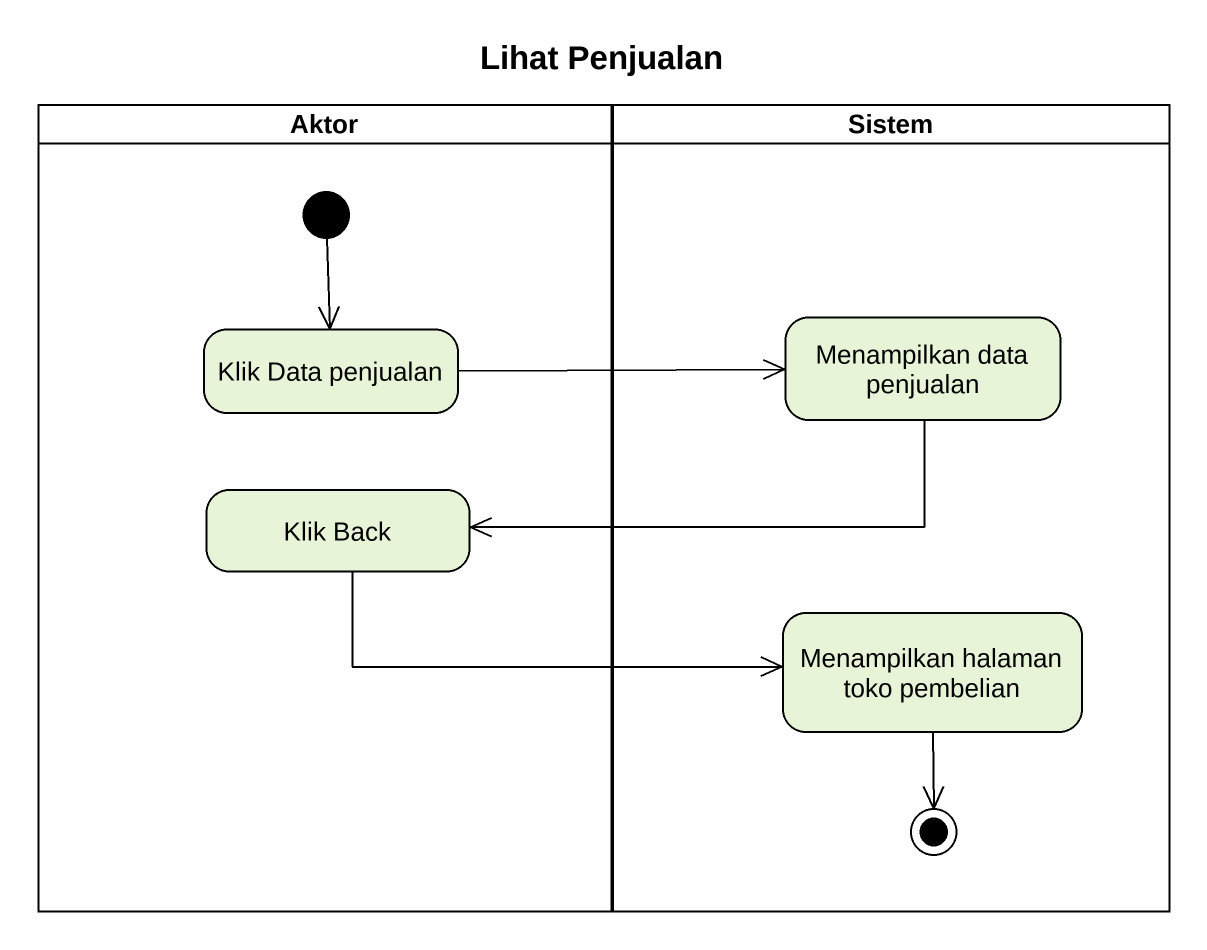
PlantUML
@startuml
title Lihat Penjualan
hide empty description
state Aktor <<partition>> {
  state "Klik Data penjualan" as Klik_Data_penjualan
  state "Klik Back" as Klik_Back
  [*] --> Klik_Data_penjualan
}
state Sistem <<partition>> {
  state "Menampilkan data penjualan" as Menampilkan_data_penjualan
  state "Menampilkan halaman toko pembelian" as Menampilkan_halaman_toko
  Menampilkan_halaman_toko --> [*]
}
Klik_Data_penjualan -right-> Menampilkan_data_penjualan
Menampilkan_data_penjualan -left-> Klik_Back
Klik_Back -right-> Menampilkan_halaman_toko
@enduml
